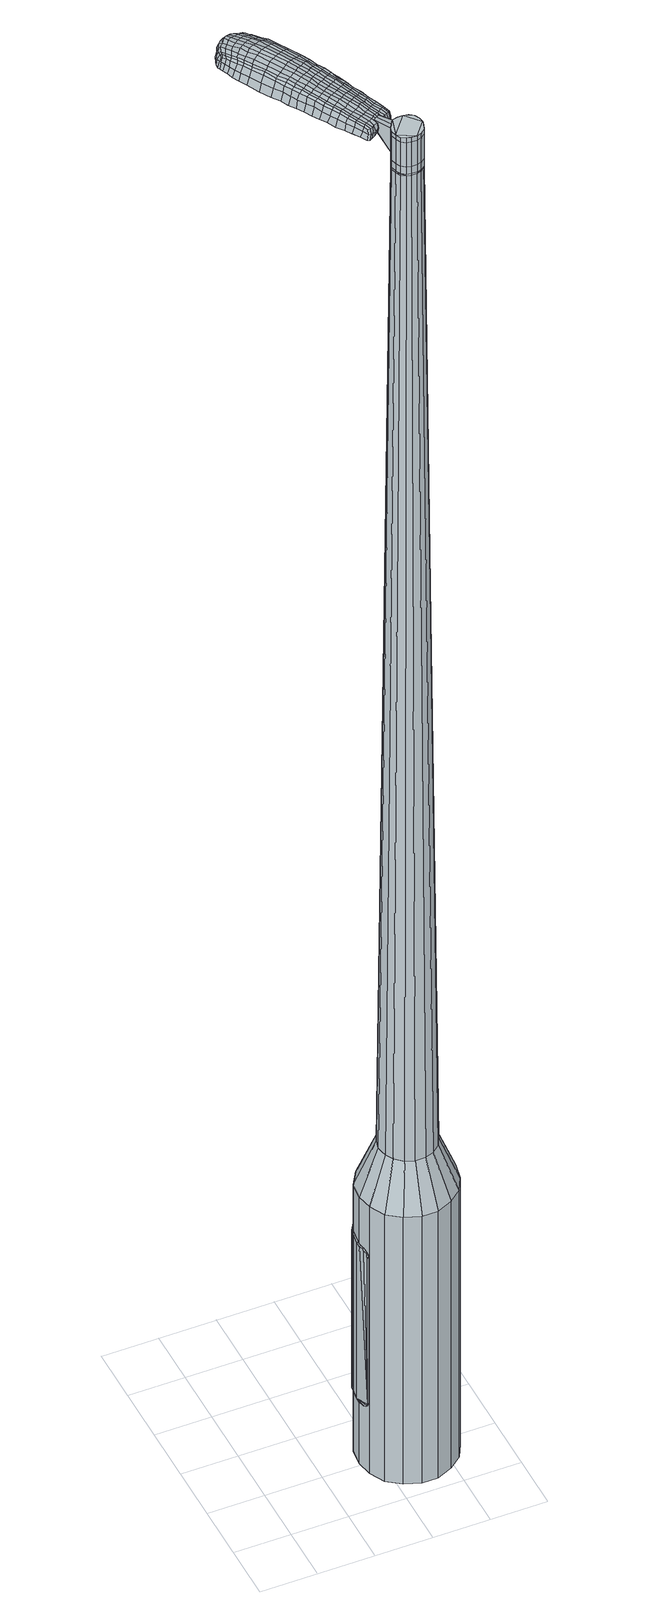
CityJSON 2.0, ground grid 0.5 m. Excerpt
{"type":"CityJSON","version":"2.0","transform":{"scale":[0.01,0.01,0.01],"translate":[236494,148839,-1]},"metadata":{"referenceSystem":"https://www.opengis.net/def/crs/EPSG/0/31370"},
"CityObjects":{
"object1":{"type":"GenericCityObject","attributes":{"cluster":1037,"mean_distance_to_centroid":0.241,"new_centroid_x":236495.28,"new_centroid_y":148839.52,"mean_distance_to_camera":9.88,"H1":8.96,"H2":9.1,"Z_final":109.91,"cluster2":13,"proj_x":236501.24,"proj_y":148835.98,"id_line":52886,"bearing_l":210.74,"distance":6.93,"orientation":"right","G_obj":120.74},"geometry":[{"type":"MultiSurface","lod":"2","boundaries":[[[0,1,2,3]],[[1,4,5,2]],[[4,6,7,5]],[[6,8,9,7]],[[8,10,11,9]],[[10,12,13,11]],[[12,14,15,13]],[[14,16,17,15]],[[16,18,19,17]],[[18,20,21,19]],[[20,22,23,21]],[[22,24,25,23]],[[24,26,27,25]],[[26,28,29,27]],[[28,30,31,29]],[[30,32,33,31]],[[32,34,35,33]],[[34,0,3,35]],[[36,37,38,39]],[[38,40,41,42]],[[41,43,42]],[[42,44,45,46]],[[45,47,46]],[[46,48,49,50]],[[49,51,50]],[[42,46,50,38]],[[50,52,39,38]],[[53,36,39]],[[2,5,7,35]],[[7,9,11,15]],[[11,13,15]],[[15,17,19,23]],[[19,21,23]],[[23,25,27,31]],[[27,29,31]],[[15,23,31,7]],[[31,33,35,7]],[[3,2,35]],[[1,0,54,55]],[[0,34,56,54]],[[34,32,57,56]],[[32,30,58,57]],[[30,28,59,58]],[[28,26,60,59]],[[26,24,61,60]],[[24,22,62,61]],[[22,20,63,62]],[[20,18,64,63]],[[18,16,65,64]],[[16,14,66,65]],[[14,12,67,66]],[[12,10,68,67]],[[10,8,69,68]],[[8,6,70,69]],[[6,4,71,70]],[[4,1,55,71]],[[55,54,72,73]],[[54,56,74,72]],[[56,57,75,74]],[[57,58,76,75]],[[58,59,77,76]],[[59,60,78,77]],[[60,61,79,78]],[[61,62,80,79]],[[62,63,81,80]],[[63,64,82,81]],[[64,65,83,82]],[[65,66,84,83]],[[66,67,85,84]],[[67,68,86,85]],[[68,69,87,86]],[[69,70,88,87]],[[70,71,89,88]],[[71,55,73,89]],[[90,91,92,73]],[[74,93,91,90]],[[75,94,93,74]],[[76,95,94,75]],[[77,96,95,76]],[[97,98,96,77]],[[99,100,98,97]],[[80,101,100,99]],[[81,102,101,80]],[[103,104,102,81]],[[105,106,104,103]],[[107,108,106,105]],[[109,110,108,107]],[[111,112,110,109]],[[113,114,112,111]],[[115,116,114,113]],[[117,118,116,115]],[[73,92,118,117]],[[119,120,121,122]],[[123,119,122,124]],[[125,123,124,126]],[[127,125,126,128]],[[129,127,128,130]],[[131,129,130,132]],[[133,131,132,134]],[[135,133,134,136]],[[137,135,136,138]],[[139,137,138,140]],[[141,139,140,142]],[[143,141,142,144]],[[145,143,144,146]],[[147,145,146,148]],[[149,147,148,150]],[[151,149,150,152]],[[72,90,73]],[[72,74,90]],[[78,97,77]],[[78,79,99,97]],[[79,80,99]],[[82,103,81]],[[82,83,105,103]],[[83,84,107,105]],[[84,85,109,107]],[[85,86,111,109]],[[86,87,113,111]],[[87,88,115,113]],[[88,89,117,115]],[[89,73,117]],[[153,92,91]],[[154,118,92]],[[154,155,116,118]],[[155,156,114,116]],[[156,157,112,114]],[[157,158,110,112]],[[158,159,108,110]],[[159,160,106,108]],[[160,161,104,106]],[[161,102,104]],[[162,100,101]],[[162,163,98,100]],[[163,96,98]],[[153,91,93]],[[39,52,151,164]],[[92,153,165,152]],[[53,39,164,120]],[[153,93,121,165]],[[36,53,120,119]],[[93,94,122,121]],[[37,36,119,123]],[[94,95,124,122]],[[38,37,123,125]],[[95,96,126,124]],[[40,38,125,127]],[[96,163,128,126]],[[41,40,127,129]],[[163,162,130,128]],[[43,41,129,131]],[[162,101,132,130]],[[42,43,131,133]],[[101,102,134,132]],[[44,42,133,135]],[[102,161,136,134]],[[45,44,135,137]],[[161,160,138,136]],[[47,45,137,139]],[[160,159,140,138]],[[46,47,139,141]],[[159,158,142,140]],[[48,46,141,143]],[[158,157,144,142]],[[49,48,143,145]],[[157,156,146,144]],[[51,49,145,147]],[[156,155,148,146]],[[50,51,147,149]],[[155,154,150,148]],[[52,50,149,151]],[[154,92,152,150]],[[151,152,166,167]],[[152,165,168,166]],[[165,121,169,168]],[[121,120,170,169]],[[120,164,171,170]],[[164,151,167,171]],[[172,173,174,175]],[[176,172,175,177]],[[172,176,178,179]],[[173,172,179,180]],[[181,182,183,184]],[[185,181,184,186]],[[181,185,187,188]],[[182,181,188,189]],[[190,191,192,193]],[[194,190,193,195]],[[190,194,196,197]],[[191,190,197,198]],[[199,200,201,202]],[[203,199,202,204]],[[199,203,205,206]],[[200,199,206,207]],[[208,209,210,211]],[[212,208,211,213]],[[208,212,214,215]],[[209,208,215,216]],[[217,218,219,220]],[[221,217,220,222]],[[217,221,223,224]],[[218,217,224,225]],[[226,227,228,229]],[[218,226,229,219]],[[226,218,225,230]],[[227,226,230,231]],[[232,233,234,235]],[[227,232,235,228]],[[232,227,231,236]],[[233,232,236,237]],[[238,176,177,239]],[[233,238,239,234]],[[238,233,237,240]],[[176,238,240,178]],[[241,242,243,244]],[[245,241,244,246]],[[241,245,247,248]],[[242,241,248,249]],[[250,251,252,253]],[[242,250,253,243]],[[250,242,249,254]],[[251,250,254,255]],[[256,257,258,259]],[[251,256,259,252]],[[256,251,255,260]],[[257,256,260,261]],[[262,263,264,265]],[[257,262,265,258]],[[262,257,261,266]],[[263,262,266,267]],[[268,173,180,269]],[[263,268,269,264]],[[268,263,267,270]],[[173,268,270,174]],[[271,272,273,274]],[[275,271,274,276]],[[271,275,277,278]],[[272,271,278,279]],[[280,281,282,283]],[[272,280,283,273]],[[280,272,279,284]],[[281,280,284,285]],[[286,287,288,289]],[[281,286,289,282]],[[286,281,285,290]],[[287,286,290,291]],[[292,185,186,293]],[[287,292,293,288]],[[292,287,291,294]],[[185,292,294,187]],[[295,296,297,298]],[[299,295,298,300]],[[295,299,301,302]],[[296,295,302,303]],[[304,305,306,307]],[[296,304,307,297]],[[304,296,303,308]],[[305,304,308,309]],[[310,311,312,313]],[[305,310,313,306]],[[310,305,309,314]],[[311,310,314,315]],[[316,317,318,319]],[[311,316,319,312]],[[316,311,315,320]],[[317,316,320,321]],[[322,182,189,323]],[[317,322,323,318]],[[322,317,321,324]],[[182,322,324,183]],[[325,211,210,326]],[[327,325,326,328]],[[325,327,329,330]],[[211,325,330,213]],[[331,327,328,332]],[[333,331,332,334]],[[331,333,335,336]],[[327,331,336,329]],[[337,333,334,338]],[[339,337,338,340]],[[337,339,341,342]],[[333,337,342,335]],[[343,339,340,344]],[[345,343,344,346]],[[343,345,347,348]],[[339,343,348,341]],[[349,345,346,350]],[[200,349,350,201]],[[349,200,207,351]],[[345,349,351,347]],[[352,353,198,197]],[[354,352,197,196]],[[352,354,355,356]],[[353,352,356,357]],[[358,359,357,356]],[[360,358,356,355]],[[358,360,361,362]],[[359,358,362,363]],[[364,365,363,362]],[[366,364,362,361]],[[364,366,367,368]],[[365,364,368,369]],[[370,371,369,368]],[[372,370,368,367]],[[370,372,205,203]],[[371,370,203,204]],[[373,374,375,376]],[[275,373,376,277]],[[373,275,276,377]],[[374,373,377,378]],[[379,194,195,380]],[[374,379,380,375]],[[379,374,378,381]],[[194,379,381,196]],[[382,383,384,385]],[[221,382,385,223]],[[382,221,222,386]],[[383,382,386,387]],[[388,389,390,391]],[[383,388,391,384]],[[388,383,387,392]],[[389,388,392,393]],[[394,191,198,395]],[[389,394,395,390]],[[394,389,393,396]],[[191,394,396,192]],[[397,398,399,400]],[[179,397,400,180]],[[397,179,178,401]],[[398,397,401,402]],[[403,404,405,406]],[[398,403,406,399]],[[403,398,402,407]],[[404,403,407,408]],[[409,202,201,410]],[[404,409,410,405]],[[409,404,408,411]],[[202,409,411,204]],[[412,413,414,415]],[[184,412,415,186]],[[412,184,183,416]],[[413,412,416,417]],[[418,206,205,419]],[[413,418,419,414]],[[418,413,417,420]],[[206,418,420,207]],[[421,422,423,424]],[[299,421,424,301]],[[421,299,300,425]],[[422,421,425,426]],[[427,212,213,428]],[[422,427,428,423]],[[427,422,426,429]],[[212,427,429,214]],[[430,431,432,433]],[[245,430,433,247]],[[430,245,246,434]],[[431,430,434,435]],[[436,437,438,439]],[[431,436,439,432]],[[436,431,435,440]],[[437,436,440,441]],[[442,209,216,443]],[[437,442,443,438]],[[442,437,441,444]],[[209,442,444,210]],[[445,446,435,434]],[[244,445,434,246]],[[445,244,243,447]],[[446,445,447,448]],[[449,450,441,440]],[[446,449,440,435]],[[449,446,448,451]],[[450,449,451,452]],[[453,326,210,444]],[[450,453,444,441]],[[453,450,452,454]],[[326,453,454,328]],[[455,456,457,458]],[[302,455,458,303]],[[455,302,301,424]],[[456,455,424,423]],[[459,330,329,460]],[[456,459,460,457]],[[459,456,423,428]],[[330,459,428,213]],[[461,462,448,447]],[[253,461,447,243]],[[461,253,252,463]],[[462,461,463,464]],[[465,466,452,451]],[[462,465,451,448]],[[465,462,464,467]],[[466,465,467,468]],[[469,332,328,454]],[[466,469,454,452]],[[469,466,468,470]],[[332,469,470,334]],[[471,472,473,474]],[[308,471,474,309]],[[471,308,303,458]],[[472,471,458,457]],[[475,336,335,476]],[[472,475,476,473]],[[475,472,457,460]],[[336,475,460,329]],[[477,478,464,463]],[[259,477,463,252]],[[477,259,258,479]],[[478,477,479,480]],[[481,482,468,467]],[[478,481,467,464]],[[481,478,480,483]],[[482,481,483,484]],[[485,338,334,470]],[[482,485,470,468]],[[485,482,484,486]],[[338,485,486,340]],[[487,488,489,490]],[[314,487,490,315]],[[487,314,309,474]],[[488,487,474,473]],[[491,342,341,492]],[[488,491,492,489]],[[491,488,473,476]],[[342,491,476,335]],[[493,494,480,479]],[[265,493,479,258]],[[493,265,264,495]],[[494,493,495,496]],[[497,498,484,483]],[[494,497,483,480]],[[497,494,496,499]],[[498,497,499,500]],[[501,344,340,486]],[[498,501,486,484]],[[501,498,500,502]],[[344,501,502,346]],[[503,504,505,506]],[[320,503,506,321]],[[503,320,315,490]],[[504,503,490,489]],[[507,348,347,508]],[[504,507,508,505]],[[507,504,489,492]],[[348,507,492,341]],[[509,510,496,495]],[[269,509,495,264]],[[509,269,180,400]],[[510,509,400,399]],[[511,512,500,499]],[[510,511,499,496]],[[511,510,399,406]],[[512,511,406,405]],[[513,350,346,502]],[[512,513,502,500]],[[513,512,405,410]],[[350,513,410,201]],[[514,515,417,416]],[[324,514,416,183]],[[514,324,321,506]],[[515,514,506,505]],[[516,351,207,420]],[[515,516,420,417]],[[516,515,505,508]],[[351,516,508,347]],[[517,518,378,377]],[[274,517,377,276]],[[517,274,273,519]],[[518,517,519,520]],[[521,354,196,381]],[[518,521,381,378]],[[521,518,520,522]],[[354,521,522,355]],[[523,524,525,526]],[[224,523,526,225]],[[523,224,223,385]],[[524,523,385,384]],[[527,528,529,530]],[[524,527,530,525]],[[527,524,384,391]],[[528,527,391,390]],[[531,353,357,532]],[[528,531,532,529]],[[531,528,390,395]],[[353,531,395,198]],[[533,534,520,519]],[[283,533,519,273]],[[533,283,282,535]],[[534,533,535,536]],[[537,360,355,522]],[[534,537,522,520]],[[537,534,536,538]],[[360,537,538,361]],[[539,540,541,542]],[[230,539,542,231]],[[539,230,225,526]],[[540,539,526,525]],[[543,544,545,546]],[[540,543,546,541]],[[543,540,525,530]],[[544,543,530,529]],[[547,359,363,548]],[[544,547,548,545]],[[547,544,529,532]],[[359,547,532,357]],[[549,550,536,535]],[[289,549,535,282]],[[549,289,288,551]],[[550,549,551,552]],[[553,366,361,538]],[[550,553,538,536]],[[553,550,552,554]],[[366,553,554,367]],[[555,556,557,558]],[[236,555,558,237]],[[555,236,231,542]],[[556,555,542,541]],[[559,560,561,562]],[[556,559,562,557]],[[559,556,541,546]],[[560,559,546,545]],[[563,365,369,564]],[[560,563,564,561]],[[563,560,545,548]],[[365,563,548,363]],[[565,566,552,551]],[[293,565,551,288]],[[565,293,186,415]],[[566,565,415,414]],[[567,372,367,554]],[[566,567,554,552]],[[567,566,414,419]],[[372,567,419,205]],[[568,569,402,401]],[[240,568,401,178]],[[568,240,237,558]],[[569,568,558,557]],[[570,571,408,407]],[[569,570,407,402]],[[570,569,557,562]],[[571,570,562,561]],[[572,371,204,411]],[[571,572,411,408]],[[572,571,561,564]],[[371,572,564,369]],[[573,574,575,576]],[[576,575,577,578]],[[579,577,575,580]],[[580,575,574,581]],[[582,583,584,585]],[[585,584,586,587]],[[588,586,584,589]],[[589,584,583,590]],[[591,592,593,594]],[[594,593,595,596]],[[597,595,593,598]],[[598,593,592,599]],[[600,601,602,603]],[[603,602,604,605]],[[606,604,602,607]],[[607,602,601,608]],[[609,610,611,612]],[[612,611,613,614]],[[615,613,611,616]],[[616,611,610,617]],[[618,619,620,621]],[[621,620,622,623]],[[624,622,620,625]],[[625,620,619,626]],[[627,628,629,630]],[[630,629,619,618]],[[626,619,629,631]],[[631,629,628,632]],[[633,634,635,636]],[[636,635,628,627]],[[632,628,635,637]],[[637,635,634,638]],[[578,577,639,640]],[[640,639,634,633]],[[638,634,639,641]],[[641,639,577,579]],[[642,643,644,645]],[[645,644,646,647]],[[648,646,644,649]],[[649,644,643,650]],[[651,652,653,654]],[[654,653,643,642]],[[650,643,653,655]],[[655,653,652,656]],[[657,658,659,660]],[[660,659,652,651]],[[656,652,659,661]],[[661,659,658,662]],[[663,664,665,666]],[[666,665,658,657]],[[662,658,665,667]],[[667,665,664,668]],[[581,574,669,670]],[[670,669,664,663]],[[668,664,669,671]],[[671,669,574,573]],[[672,673,674,675]],[[675,674,676,677]],[[678,676,674,679]],[[679,674,673,680]],[[681,682,683,684]],[[684,683,673,672]],[[680,673,683,685]],[[685,683,682,686]],[[687,688,689,690]],[[690,689,682,681]],[[686,682,689,691]],[[691,689,688,692]],[[587,586,693,694]],[[694,693,688,687]],[[692,688,693,695]],[[695,693,586,588]],[[696,697,698,699]],[[699,698,700,701]],[[702,700,698,703]],[[703,698,697,704]],[[705,706,707,708]],[[708,707,697,696]],[[704,697,707,709]],[[709,707,706,710]],[[711,712,713,714]],[[714,713,706,705]],[[710,706,713,715]],[[715,713,712,716]],[[717,718,719,720]],[[720,719,712,711]],[[716,712,719,721]],[[721,719,718,722]],[[590,583,723,724]],[[724,723,718,717]],[[722,718,723,725]],[[725,723,583,582]],[[609,612,726,727]],[[727,726,728,729]],[[730,728,726,731]],[[731,726,612,614]],[[729,728,732,733]],[[733,732,734,735]],[[736,734,732,737]],[[737,732,728,730]],[[735,734,738,739]],[[739,738,740,741]],[[742,740,738,743]],[[743,738,734,736]],[[741,740,744,745]],[[745,744,746,747]],[[748,746,744,749]],[[749,744,740,742]],[[747,746,750,751]],[[751,750,601,600]],[[608,601,750,752]],[[752,750,746,748]],[[599,753,754,598]],[[598,754,755,597]],[[756,755,754,757]],[[757,754,753,758]],[[758,759,760,757]],[[757,760,761,756]],[[762,761,760,763]],[[763,760,759,764]],[[764,765,766,763]],[[763,766,767,762]],[[768,767,766,769]],[[769,766,765,770]],[[770,771,772,769]],[[769,772,773,768]],[[606,773,772,604]],[[604,772,771,605]],[[774,775,776,777]],[[777,776,676,678]],[[677,676,776,778]],[[778,776,775,779]],[[596,595,780,781]],[[781,780,775,774]],[[779,775,780,782]],[[782,780,595,597]],[[783,784,785,786]],[[786,785,622,624]],[[623,622,785,787]],[[787,785,784,788]],[[789,790,791,792]],[[792,791,784,783]],[[788,784,791,793]],[[793,791,790,794]],[[599,592,795,796]],[[796,795,790,789]],[[794,790,795,797]],[[797,795,592,591]],[[798,799,800,801]],[[801,800,580,581]],[[579,580,800,802]],[[802,800,799,803]],[[804,805,806,807]],[[807,806,799,798]],[[803,799,806,808]],[[808,806,805,809]],[[600,603,810,811]],[[811,810,805,804]],[[809,805,810,812]],[[812,810,603,605]],[[813,814,815,816]],[[816,815,585,587]],[[582,585,815,817]],[[817,815,814,818]],[[606,607,819,820]],[[820,819,814,813]],[[818,814,819,821]],[[821,819,607,608]],[[822,823,824,825]],[[825,824,700,702]],[[701,700,824,826]],[[826,824,823,827]],[[614,613,828,829]],[[829,828,823,822]],[[827,823,828,830]],[[830,828,613,615]],[[831,832,646,833]],[[833,646,648]],[[647,646,834]],[[646,832,834]],[[835,836,837,838]],[[838,837,832,831]],[[834,832,837,839]],[[839,837,836,840]],[[617,610,841,842]],[[842,841,836,835]],[[840,836,841,843]],[[843,841,610,609]],[[844,845,834]],[[834,845,645,647]],[[642,645,845,846]],[[846,845,844,847]],[[840,848,849,839]],[[839,849,844,834]],[[847,844,849,850]],[[850,849,848,851]],[[609,727,852,843]],[[843,852,848,840]],[[851,848,852,853]],[[853,852,727,729]],[[854,855,856,857]],[[857,856,703,704]],[[702,703,856,825]],[[825,856,855,822]],[[730,731,858,859]],[[859,858,855,854]],[[822,855,858,829]],[[829,858,731,614]],[[847,860,861,846]],[[846,861,654,642]],[[651,654,861,862]],[[862,861,860,863]],[[851,864,865,850]],[[850,865,860,847]],[[863,860,865,866]],[[866,865,864,867]],[[729,733,868,853]],[[853,868,864,851]],[[867,864,868,869]],[[869,868,733,735]],[[870,871,872,873]],[[873,872,709,710]],[[704,709,872,857]],[[857,872,871,854]],[[736,737,874,875]],[[875,874,871,870]],[[854,871,874,859]],[[859,874,737,730]],[[863,876,877,862]],[[862,877,660,651]],[[657,660,877,878]],[[878,877,876,879]],[[867,880,881,866]],[[866,881,876,863]],[[879,876,881,882]],[[882,881,880,883]],[[735,739,884,869]],[[869,884,880,867]],[[883,880,884,885]],[[885,884,739,741]],[[886,887,888,889]],[[889,888,715,716]],[[710,715,888,873]],[[873,888,887,870]],[[742,743,890,891]],[[891,890,887,886]],[[870,887,890,875]],[[875,890,743,736]],[[879,892,893,878]],[[878,893,666,657]],[[663,666,893,894]],[[894,893,892,895]],[[883,896,897,882]],[[882,897,892,879]],[[895,892,897,898]],[[898,897,896,899]],[[741,745,900,885]],[[885,900,896,883]],[[899,896,900,901]],[[901,900,745,747]],[[902,903,904,905]],[[905,904,721,722]],[[716,721,904,889]],[[889,904,903,886]],[[748,749,906,907]],[[907,906,903,902]],[[886,903,906,891]],[[891,906,749,742]],[[895,908,909,894]],[[894,909,670,663]],[[581,670,909,801]],[[801,909,908,798]],[[899,910,911,898]],[[898,911,908,895]],[[798,908,911,807]],[[807,911,910,804]],[[747,751,912,901]],[[901,912,910,899]],[[804,910,912,811]],[[811,912,751,600]],[[818,913,914,817]],[[817,914,725,582]],[[722,725,914,905]],[[905,914,913,902]],[[608,752,915,821]],[[821,915,913,818]],[[902,913,915,907]],[[907,915,752,748]],[[779,916,917,778]],[[778,917,675,677]],[[672,675,917,918]],[[918,917,916,919]],[[597,755,920,782]],[[782,920,916,779]],[[919,916,920,921]],[[921,920,755,756]],[[922,923,924,925]],[[925,924,625,626]],[[624,625,924,786]],[[786,924,923,783]],[[926,927,928,929]],[[929,928,923,922]],[[783,923,928,792]],[[792,928,927,789]],[[758,753,930,931]],[[931,930,927,926]],[[789,927,930,796]],[[796,930,753,599]],[[919,932,933,918]],[[918,933,684,672]],[[681,684,933,934]],[[934,933,932,935]],[[756,761,936,921]],[[921,936,932,919]],[[935,932,936,937]],[[937,936,761,762]],[[938,939,940,941]],[[941,940,631,632]],[[626,631,940,925]],[[925,940,939,922]],[[942,943,944,945]],[[945,944,939,938]],[[922,939,944,929]],[[929,944,943,926]],[[764,759,946,947]],[[947,946,943,942]],[[926,943,946,931]],[[931,946,759,758]],[[935,948,949,934]],[[934,949,690,681]],[[687,690,949,950]],[[950,949,948,951]],[[762,767,952,937]],[[937,952,948,935]],[[951,948,952,953]],[[953,952,767,768]],[[954,955,956,957]],[[957,956,637,638]],[[632,637,956,941]],[[941,956,955,938]],[[958,959,960,961]],[[961,960,955,954]],[[938,955,960,945]],[[945,960,959,942]],[[770,765,962,963]],[[963,962,959,958]],[[942,959,962,947]],[[947,962,765,764]],[[951,964,965,950]],[[950,965,694,687]],[[587,694,965,816]],[[816,965,964,813]],[[768,773,966,953]],[[953,966,964,951]],[[813,964,966,820]],[[820,966,773,606]],[[803,967,968,802]],[[802,968,641,579]],[[638,641,968,957]],[[957,968,967,954]],[[809,969,970,808]],[[808,970,967,803]],[[954,967,970,961]],[[961,970,969,958]],[[605,771,971,812]],[[812,971,969,809]],[[958,969,971,963]],[[963,971,771,770]],[[573,576,175,174]],[[576,578,177,175]],[[588,589,188,187]],[[589,590,189,188]],[[591,594,193,192]],[[594,596,195,193]],[[615,616,215,214]],[[616,617,216,215]],[[618,621,220,219]],[[621,623,222,220]],[[627,630,229,228]],[[630,618,219,229]],[[633,636,235,234]],[[636,627,228,235]],[[578,640,239,177]],[[640,633,234,239]],[[648,649,248,247]],[[649,650,249,248]],[[650,655,254,249]],[[655,656,255,254]],[[656,661,260,255]],[[661,662,261,260]],[[662,667,266,261]],[[667,668,267,266]],[[668,671,270,267]],[[671,573,174,270]],[[678,679,278,277]],[[679,680,279,278]],[[680,685,284,279]],[[685,686,285,284]],[[686,691,290,285]],[[691,692,291,290]],[[692,695,294,291]],[[695,588,187,294]],[[696,699,298,297]],[[699,701,300,298]],[[705,708,307,306]],[[708,696,297,307]],[[711,714,313,312]],[[714,705,306,313]],[[717,720,319,318]],[[720,711,312,319]],[[590,724,323,189]],[[724,717,318,323]],[[774,777,376,375]],[[777,678,277,376]],[[596,781,380,195]],[[781,774,375,380]],[[623,787,386,222]],[[787,788,387,386]],[[788,793,392,387]],[[793,794,393,392]],[[794,797,396,393]],[[797,591,192,396]],[[701,826,425,300]],[[826,827,426,425]],[[827,830,429,426]],[[830,615,214,429]],[[831,833,433,432]],[[833,648,247,433]],[[835,838,439,438]],[[838,831,432,439]],[[617,842,443,216]],[[842,835,438,443]],[[972,973,974,975]],[[976,977,975,974]],[[978,979,980,981]],[[982,983,984,985]],[[973,986,987,974]],[[988,976,974,987]],[[989,978,981,990]],[[991,992,983,982]],[[986,993,994,987]],[[994,995,988,987]],[[996,989,990,997]],[[998,992,991,999]],[[993,1000,1001,994]],[[1001,1002,995,994]],[[1003,996,997,1004]],[[1005,998,999,1006]],[[1007,1008,1009,1010]],[[1011,1012,1008,1007]],[[1011,1013,1014,1012]],[[1013,1015,1016,1014]],[[1017,1018,1019,1020]],[[1021,1022,1018,1017]],[[1023,1024,1022,1021]],[[1025,1026,1024,1023]],[[1020,1009,1008,1017]],[[1017,1008,1012,1021]],[[1012,1014,1023,1021]],[[1014,1016,1025,1023]],[[981,980,977,976]],[[990,981,976,988]],[[995,997,990,988]],[[1002,1004,997,995]],[[982,985,979,978]],[[991,982,978,989]],[[999,991,989,996]],[[1006,999,996,1003]],[[983,1007,1010,984]],[[992,1011,1007,983]],[[1013,1011,992,998]],[[1015,1013,998,1005]],[[1027,1028,1029,1030]],[[1029,1031,1032,1033]],[[1029,1033,1034,1035]],[[1029,1035,1030]],[[1036,1027,1030,1037]],[[1038,1037,1030,1039]],[[1040,1039,1030]],[[1041,1029,1028,1042]],[[1043,1041,1042,1044]],[[1045,1043,1044,1046]],[[1047,1045,1046,1048]],[[1049,1047,1048,1050]],[[1050,1051,1052,1053]],[[1050,1053,1054,1055]],[[1050,1055,1056,1057]],[[1056,1058,1059,1060]],[[1056,1060,1061,1062]],[[1056,1062,1057]],[[1050,1057,1049]],[[1063,1064,1028,1027]],[[1065,1066,1031,1029]],[[1067,1068,1040,1030]],[[1064,1069,1042,1028]],[[1070,1065,1029,1041]],[[1069,1071,1044,1042]],[[1072,1070,1041,1043]],[[1071,1073,1046,1044]],[[1074,1072,1043,1045]],[[1073,1075,1048,1046]],[[1076,1074,1045,1047]],[[1075,1077,1050,1048]],[[1078,1076,1047,1049]],[[1077,1079,1051,1050]],[[1080,1081,1058,1056]],[[1082,1078,1049,1057]],[[1052,1051,1079,1083]],[[1053,1052,1083,1084]],[[1054,1053,1084,1085]],[[1055,1054,1085,1086]],[[1056,1055,1086,1080]],[[1087,1063,1027,1036]],[[1088,1087,1036,1037]],[[1089,1088,1037,1038]],[[1090,1089,1038,1039]],[[1068,1090,1039,1040]],[[1032,1031,1066,1091]],[[1059,1058,1081,1092]],[[1033,1032,1091,1093]],[[1034,1033,1093,1094]],[[1035,1034,1094,1095]],[[1030,1035,1095,1067]],[[1060,1059,1092,1096]],[[1061,1060,1096,1097]],[[1062,1061,1097,1098]],[[1057,1062,1098,1082]]]}]}
},
"vertices":[
[104,89,384],[117,95,384],[117,95,96],[104,89,96],[132,95,384],[132,95,96],[146,90,384],[146,90,96],[157,81,384],[157,81,96],[165,68,384],[165,68,96],[168,54,384],[168,54,96],[165,39,384],[165,39,96],[158,26,384],[158,26,96],[147,17,384],[147,17,96],[133,11,384],[133,11,96],[119,11,384],[119,11,96],[105,16,384],[105,16,96],[93,25,384],[93,25,96],[86,38,384],[86,38,96],[83,52,384],[83,52,96],[85,67,384],[85,67,96],[93,80,384],[93,80,96],[113,57,1524],[112,53,1524],[113,48,1524],[118,65,1524],[115,44,1524],[119,41,1524],[128,40,1524],[123,40,1524],[132,41,1524],[136,44,1524],[139,53,1524],[138,49,1524],[138,58,1524],[136,62,1524],[128,66,1524],[132,65,1524],[123,66,1524],[115,61,1524],[112,75,429],[121,78,429],[106,69,429],[102,61,429],[100,53,429],[102,44,429],[106,37,429],[113,31,429],[121,28,429],[130,28,429],[138,31,429],[145,37,429],[149,45,429],[151,53,429],[149,62,429],[144,69,429],[138,75,429],[129,78,429],[118,65,1483],[123,66,1483],[115,61,1483],[113,57,1483],[112,53,1483],[113,48,1483],[115,44,1483],[119,41,1483],[123,40,1483],[128,40,1483],[132,41,1483],[136,44,1483],[138,49,1483],[139,53,1483],[138,58,1483],[136,62,1483],[132,65,1483],[128,66,1483],[119,64,1483],[119,64,1485],[123,66,1485],[115,61,1485],[113,57,1485],[112,53,1485],[113,48,1485],[116,45,1483],[116,45,1485],[119,42,1483],[119,42,1485],[123,40,1485],[128,40,1485],[132,42,1483],[132,42,1485],[135,45,1483],[135,45,1485],[137,49,1483],[137,49,1485],[138,53,1483],[138,53,1485],[137,58,1483],[137,58,1485],[135,61,1483],[135,61,1485],[132,64,1483],[132,64,1485],[127,66,1483],[127,66,1485],[113,57,1519],[115,61,1519],[115,61,1493],[113,57,1493],[112,53,1519],[112,53,1493],[113,48,1519],[113,48,1493],[115,44,1519],[115,44,1493],[119,41,1519],[119,41,1493],[123,40,1519],[123,40,1493],[128,40,1519],[128,40,1493],[132,41,1519],[132,41,1493],[136,44,1519],[136,44,1493],[138,49,1519],[138,49,1493],[139,53,1519],[139,53,1493],[138,58,1519],[138,58,1493],[136,62,1519],[136,62,1493],[132,65,1519],[132,65,1493],[128,66,1519],[128,66,1493],[123,66,1519],[123,66,1493],[118,65,1485],[128,66,1485],[132,65,1485],[136,62,1485],[138,58,1485],[139,53,1485],[138,49,1485],[136,44,1485],[132,41,1485],[119,41,1485],[115,44,1485],[118,65,1519],[118,65,1493],[112,82,1513],[112,82,1518],[109,81,1513],[106,79,1513],[106,79,1518],[109,81,1518],[88,154,1519],[91,148,1518],[92,150,1509],[89,156,1510],[84,162,1519],[84,164,1510],[83,160,1526],[87,153,1525],[90,146,1525],[55,135,1519],[59,129,1518],[60,129,1525],[56,135,1525],[50,142,1519],[52,142,1526],[48,142,1510],[53,135,1510],[57,129,1509],[32,207,1519],[35,209,1519],[35,209,1513],[32,208,1513],[29,204,1519],[29,204,1513],[30,202,1524],[33,205,1524],[36,207,1524],[70,143,1530],[74,137,1529],[77,138,1529],[73,145,1530],[65,151,1531],[68,153,1531],[62,149,1530],[67,141,1530],[71,135,1529],[112,74,1512],[114,75,1512],[113,76,1517],[111,75,1517],[109,72,1512],[109,73,1517],[108,73,1506],[111,75,1506],[113,76,1506],[56,204,1519],[58,202,1519],[59,203,1512],[57,206,1512],[55,206,1518],[55,208,1512],[54,205,1522],[55,204,1523],[58,201,1524],[61,198,1519],[65,193,1519],[65,195,1512],[62,200,1512],[60,197,1524],[64,192,1525],[68,188,1519],[72,182,1519],[73,184,1511],[69,190,1511],[67,187,1526],[71,180,1526],[78,172,1519],[78,174,1510],[77,170,1526],[122,89,1513],[118,95,1513],[118,94,1518],[121,88,1517],[124,84,1512],[123,84,1516],[125,85,1506],[122,90,1507],[119,97,1507],[115,102,1514],[112,109,1515],[111,107,1520],[114,101,1519],[116,104,1507],[112,110,1507],[108,115,1515],[105,122,1516],[104,121,1522],[107,114,1521],[109,117,1508],[105,124,1508],[101,129,1517],[98,135,1517],[97,134,1524],[101,127,1523],[102,130,1508],[99,137,1509],[95,142,1518],[94,140,1524],[95,143,1509],[25,187,1519],[27,184,1519],[28,184,1524],[26,187,1523],[25,189,1518],[26,189,1522],[23,189,1512],[24,187,1512],[25,184,1512],[29,179,1519],[31,174,1519],[33,174,1525],[30,180,1524],[27,180,1512],[29,174,1512],[34,169,1519],[38,162,1519],[40,162,1526],[36,169,1526],[32,169,1511],[36,162,1511],[44,152,1519],[46,152,1526],[42,152,1510],[96,73,1513],[92,80,1513],[90,80,1507],[94,74,1507],[99,69,1512],[98,69,1506],[99,70,1516],[97,73,1517],[93,80,1518],[87,86,1514],[83,92,1515],[81,92,1507],[86,86,1507],[89,86,1519],[85,92,1520],[79,98,1515],[75,104,1516],[73,105,1508],[77,99,1508],[81,98,1521],[76,104,1522],[71,111,1517],[67,117,1517],[65,117,1509],[69,111,1508],[72,111,1523],[68,117,1524],[62,123,1518],[61,123,1509],[64,123,1524],[108,80,1519],[110,81,1519],[104,86,1520],[107,87,1520],[102,84,1520],[106,78,1519],[101,92,1522],[103,94,1522],[97,99,1523],[99,100,1523],[94,97,1523],[98,91,1521],[93,105,1524],[95,107,1524],[89,111,1525],[92,113,1525],[86,110,1525],[90,104,1524],[85,118,1526],[88,119,1526],[81,124,1527],[84,126,1527],[79,122,1527],[82,116,1526],[78,131,1528],[80,132,1528],[75,129,1528],[35,203,1527],[38,205,1527],[32,200,1526],[34,196,1527],[37,199,1528],[40,201,1528],[40,193,1529],[43,195,1529],[37,191,1528],[41,185,1530],[44,187,1530],[47,189,1530],[47,181,1531],[51,183,1531],[44,178,1530],[49,171,1531],[52,173,1531],[55,175,1531],[59,162,1531],[62,164,1531],[55,160,1531],[24,192,1518],[25,195,1519],[24,195,1513],[23,192,1513],[26,191,1523],[26,194,1523],[27,199,1519],[26,200,1513],[28,198,1524],[53,208,1518],[50,209,1518],[50,207,1523],[53,206,1523],[53,209,1513],[50,210,1513],[47,210,1519],[43,210,1519],[43,209,1524],[47,208,1523],[47,211,1513],[43,211,1513],[39,210,1519],[40,208,1524],[39,211,1513],[86,152,1528],[84,151,1528],[87,144,1528],[89,145,1527],[82,159,1528],[80,158,1529],[82,150,1529],[79,148,1530],[82,142,1529],[85,143,1528],[77,157,1529],[74,156,1530],[76,146,1530],[80,140,1529],[71,154,1531],[58,135,1528],[60,137,1529],[55,144,1529],[53,143,1528],[62,129,1527],[64,131,1528],[63,139,1529],[58,146,1530],[67,133,1528],[101,68,1512],[103,69,1512],[103,70,1517],[101,69,1517],[100,68,1506],[102,69,1506],[106,70,1512],[105,72,1517],[105,71,1506],[124,81,1512],[123,80,1512],[123,82,1506],[125,83,1506],[123,82,1517],[122,81,1517],[121,79,1512],[118,78,1512],[118,79,1506],[121,80,1506],[120,80,1517],[118,79,1517],[116,77,1512],[116,77,1506],[115,78,1517],[120,87,1519],[119,86,1519],[117,93,1520],[115,92,1520],[117,85,1519],[115,83,1519],[113,91,1520],[111,90,1520],[113,82,1519],[109,89,1520],[98,74,1519],[100,75,1519],[96,81,1520],[94,80,1520],[103,76,1519],[99,83,1520],[113,100,1521],[112,99,1521],[110,107,1522],[108,106,1522],[110,98,1521],[108,96,1521],[106,104,1522],[104,103,1523],[105,95,1522],[102,102,1523],[90,86,1521],[92,87,1521],[88,94,1522],[86,93,1522],[95,89,1521],[91,95,1522],[106,113,1523],[105,112,1523],[103,120,1524],[101,119,1524],[103,111,1523],[100,109,1524],[99,117,1525],[97,116,1525],[98,108,1524],[94,114,1525],[82,99,1523],[84,100,1523],[80,106,1524],[78,105,1524],[87,102,1524],[83,108,1525],[99,126,1525],[98,125,1525],[96,133,1526],[94,132,1526],[96,124,1526],[93,122,1526],[92,130,1527],[89,129,1527],[90,121,1526],[87,127,1527],[74,111,1525],[76,112,1525],[72,118,1526],[70,117,1526],[79,114,1526],[75,120,1527],[93,139,1527],[91,138,1527],[89,137,1527],[86,135,1528],[83,134,1528],[66,123,1527],[68,124,1527],[71,126,1528],[27,189,1525],[27,192,1525],[28,186,1526],[29,188,1526],[29,196,1526],[31,192,1527],[54,204,1525],[52,205,1525],[54,202,1526],[56,201,1525],[48,206,1525],[45,206,1526],[47,203,1527],[51,203,1526],[41,206,1526],[44,202,1527],[31,181,1526],[32,183,1527],[34,176,1527],[35,178,1528],[34,187,1528],[37,181,1529],[59,197,1526],[57,197,1527],[60,192,1528],[62,192,1527],[54,198,1527],[50,198,1528],[54,192,1529],[57,192,1528],[47,197,1528],[50,191,1530],[37,170,1528],[38,172,1529],[41,163,1528],[42,165,1529],[41,175,1529],[45,168,1530],[66,187,1528],[64,187,1528],[68,179,1529],[70,180,1528],[61,186,1529],[58,186,1530],[62,178,1530],[65,179,1530],[54,184,1530],[59,176,1531],[47,153,1529],[49,154,1529],[52,157,1530],[76,170,1528],[74,169,1529],[71,168,1530],[68,167,1530],[65,165,1531],[90,149,1509],[89,147,1518],[86,153,1518],[87,155,1509],[82,161,1519],[83,163,1510],[81,159,1525],[85,152,1525],[89,146,1525],[62,130,1525],[60,130,1518],[56,136,1518],[58,136,1525],[52,143,1519],[53,143,1525],[50,143,1510],[54,136,1509],[58,130,1509],[36,207,1513],[36,207,1519],[34,205,1519],[33,206,1513],[31,202,1519],[30,203,1513],[32,201,1524],[34,204,1524],[37,205,1524],[76,139,1528],[74,137,1528],[70,143,1529],[73,145,1529],[65,151,1529],[68,153,1529],[62,149,1529],[67,142,1529],[71,135,1528],[112,78,1516],[113,77,1512],[110,76,1512],[110,77,1516],[108,74,1512],[108,75,1516],[107,75,1506],[110,77,1506],[112,78,1506],[58,202,1512],[57,201,1519],[55,203,1518],[56,204,1512],[54,205,1518],[54,206,1512],[53,204,1522],[54,202,1523],[56,200,1523],[64,194,1512],[63,192,1519],[60,197,1519],[60,198,1512],[59,196,1524],[62,191,1525],[71,183,1511],[70,181,1519],[66,187,1519],[67,189,1511],[65,186,1525],[70,179,1526],[76,171,1519],[77,173,1510],[75,169,1526],[116,93,1518],[117,95,1513],[120,88,1513],[119,87,1517],[122,83,1512],[121,84,1515],[123,85,1506],[121,89,1506],[117,96,1507],[109,107,1520],[110,108,1514],[113,101,1514],[113,100,1519],[114,103,1507],[110,110,1507],[102,120,1522],[103,121,1516],[106,115,1515],[106,113,1521],[107,116,1508],[104,123,1508],[95,133,1523],[96,134,1517],[100,128,1516],[99,126,1522],[100,130,1508],[97,136,1508],[93,141,1517],[92,139,1524],[93,143,1509],[30,185,1523],[28,185,1519],[27,187,1518],[28,188,1523],[27,189,1518],[28,189,1522],[25,189,1512],[26,188,1512],[27,185,1512],[34,175,1525],[33,175,1519],[30,180,1519],[32,180,1524],[29,180,1512],[31,175,1512],[41,163,1526],[40,163,1519],[36,170,1519],[37,170,1525],[34,170,1511],[38,163,1511],[46,153,1519],[47,153,1526],[44,153,1510],[92,81,1507],[93,81,1513],[97,75,1513],[96,75,1506],[100,71,1512],[99,71,1506],[101,72,1515],[98,75,1517],[94,81,1518],[83,93,1507],[85,93,1514],[89,87,1514],[87,87,1507],[90,87,1519],[86,93,1520],[75,106,1508],[76,106,1516],[81,99,1515],[79,100,1508],[82,99,1521],[78,106,1522],[66,118,1508],[68,118,1517],[72,112,1516],[70,112,1508],[74,112,1522],[70,118,1523],[64,124,1517],[62,124,1509],[66,124,1524],[108,80,1518],[110,82,1518],[104,86,1519],[106,88,1519],[102,85,1519],[105,79,1518],[100,93,1520],[103,94,1520],[96,99,1521],[99,101,1521],[94,98,1521],[98,91,1520],[93,106,1523],[95,107,1523],[89,112,1524],[91,113,1524],[86,110,1524],[90,104,1523],[85,118,1525],[88,120,1525],[81,125,1526],[84,126,1526],[78,123,1526],[82,117,1525],[78,131,1527],[80,133,1527],[75,129,1527],[38,203,1526],[35,202,1526],[33,199,1525],[35,196,1526],[37,198,1526],[40,200,1526],[44,195,1528],[41,193,1528],[38,190,1527],[41,184,1528],[44,187,1529],[47,188,1529],[51,182,1530],[48,181,1530],[45,178,1529],[49,171,1530],[52,173,1530],[55,175,1530],[62,164,1530],[59,162,1530],[56,160,1530],[26,194,1513],[27,194,1518],[26,191,1518],[25,191,1512],[28,191,1523],[28,193,1523],[29,198,1519],[28,199,1513],[30,197,1523],[50,205,1523],[50,207,1518],[52,206,1518],[52,204,1523],[53,207,1512],[50,208,1512],[43,207,1523],[43,208,1519],[46,207,1519],[47,206,1523],[47,208,1513],[43,209,1513],[40,208,1519],[40,206,1524],[39,208,1513],[87,144,1527],[83,151,1527],[85,151,1527],[88,145,1526],[80,159,1527],[79,158,1528],[82,142,1528],[78,148,1528],[81,149,1528],[84,143,1527],[77,157,1528],[74,156,1529],[75,147,1529],[79,140,1528],[71,154,1529],[56,145,1528],[60,137,1527],[59,136,1527],[54,143,1527],[63,130,1526],[64,131,1527],[63,139,1528],[59,147,1528],[67,133,1527],[102,72,1516],[102,71,1512],[101,70,1512],[101,71,1516],[100,70,1506],[101,71,1506],[105,72,1512],[105,73,1516],[104,73,1506],[122,84,1506],[122,82,1512],[123,84,1506],[121,83,1516],[117,81,1506],[117,80,1512],[120,81,1512],[120,82,1506],[119,82,1516],[117,80,1516],[115,79,1512],[115,79,1506],[114,79,1516],[118,87,1518],[119,87,1518],[116,93,1519],[115,93,1519],[114,84,1518],[116,86,1518],[113,92,1519],[111,90,1519],[112,83,1518],[109,89,1519],[96,82,1519],[100,76,1518],[99,75,1518],[95,81,1519],[102,77,1518],[99,83,1519],[111,99,1520],[112,100,1520],[109,106,1521],[108,106,1521],[107,97,1520],[109,98,1520],[106,105,1521],[103,103,1521],[105,96,1520],[101,102,1521],[88,94,1521],[92,88,1520],[91,87,1520],[87,94,1521],[95,90,1520],[91,96,1521],[104,112,1522],[105,113,1522],[102,119,1523],[101,119,1523],[100,110,1522],[102,111,1522],[99,118,1523],[96,116,1524],[97,108,1523],[94,115,1524],[80,107,1523],[84,100,1522],[83,100,1522],[79,106,1523],[87,102,1522],[83,108,1523],[97,125,1524],[98,126,1524],[95,132,1525],[94,132,1525],[93,123,1525],[95,124,1524],[91,131,1525],[89,129,1526],[90,121,1525],[86,128,1526],[72,119,1525],[76,113,1524],[75,112,1524],[71,118,1525],[79,115,1524],[75,121,1525],[90,138,1526],[91,139,1526],[85,135,1527],[88,137,1526],[83,134,1527],[68,125,1526],[67,124,1526],[71,127,1526],[29,191,1524],[29,189,1524],[30,186,1525],[30,188,1525],[31,195,1525],[32,192,1525],[53,201,1525],[51,203,1524],[53,203,1524],[55,200,1525],[47,202,1526],[45,205,1525],[48,204,1524],[50,201,1525],[41,204,1525],[43,201,1526],[33,183,1526],[32,181,1526],[35,176,1526],[36,178,1527],[35,187,1526],[38,181,1527],[60,191,1527],[56,196,1526],[58,196,1526],[61,191,1526],[54,191,1528],[50,197,1527],[53,197,1526],[57,191,1527],[47,196,1527],[50,190,1528],[39,172,1527],[38,171,1527],[42,164,1527],[43,165,1528],[42,175,1528],[46,168,1529],[67,179,1528],[63,186,1527],[65,186,1527],[69,179,1527],[62,177,1529],[57,185,1529],[60,186,1528],[65,178,1528],[54,184,1529],[58,176,1530],[49,155,1528],[48,154,1528],[52,157,1529],[73,169,1528],[74,169,1528],[68,167,1529],[71,168,1529],[65,165,1530],[123,84,1508],[117,81,1508],[101,109,1509],[108,113,1509],[91,128,1510],[98,133,1510],[71,163,1512],[79,167,1512],[89,152,1511],[81,147,1511],[62,178,1513],[55,189,1514],[63,194,1514],[70,183,1513],[111,77,1508],[95,105,1509],[84,124,1510],[63,158,1512],[73,142,1511],[54,173,1513],[47,185,1514],[105,74,1508],[88,101,1509],[76,119,1510],[55,153,1512],[65,138,1511],[40,180,1514],[46,169,1513],[100,70,1508],[81,97,1509],[69,115,1510],[47,148,1512],[57,133,1511],[32,176,1514],[38,164,1513],[48,201,1514],[44,204,1514],[50,208,1514],[55,205,1514],[40,196,1514],[38,200,1514],[33,192,1514],[32,197,1514],[26,188,1514],[26,193,1514],[39,207,1515],[35,208,1515],[36,208,1515],[43,209,1515],[36,205,1515],[34,207,1515],[32,202,1515],[33,207,1515],[28,200,1515],[32,206,1515],[82,49,334],[82,54,334],[82,54,165],[84,39,171],[82,49,165],[83,46,165],[83,43,166],[84,41,167],[84,40,169],[83,46,334],[83,43,333],[84,41,332],[84,40,331],[84,39,328],[84,68,165],[84,68,334],[92,81,165],[92,81,334],[103,91,165],[103,91,334],[117,96,165],[117,96,334],[132,96,165],[132,96,334],[136,95,334],[140,94,334],[142,93,333],[144,92,332],[146,92,331],[146,92,328],[136,95,165],[146,92,171],[146,92,169],[144,92,167],[142,93,166],[140,94,165],[85,50,334],[84,54,334],[84,54,165],[85,50,165],[87,40,171],[87,40,328],[87,67,334],[87,67,165],[94,79,334],[94,79,165],[105,88,334],[105,88,165],[118,93,334],[118,93,165],[131,94,334],[131,94,165],[135,92,334],[145,89,328],[145,89,171],[135,92,165],[139,91,334],[141,90,333],[143,90,332],[145,89,331],[86,46,334],[86,43,333],[87,41,332],[87,40,331],[86,46,165],[145,89,169],[86,43,166],[87,41,167],[87,40,169],[143,90,167],[141,90,166],[139,91,165]
]}
